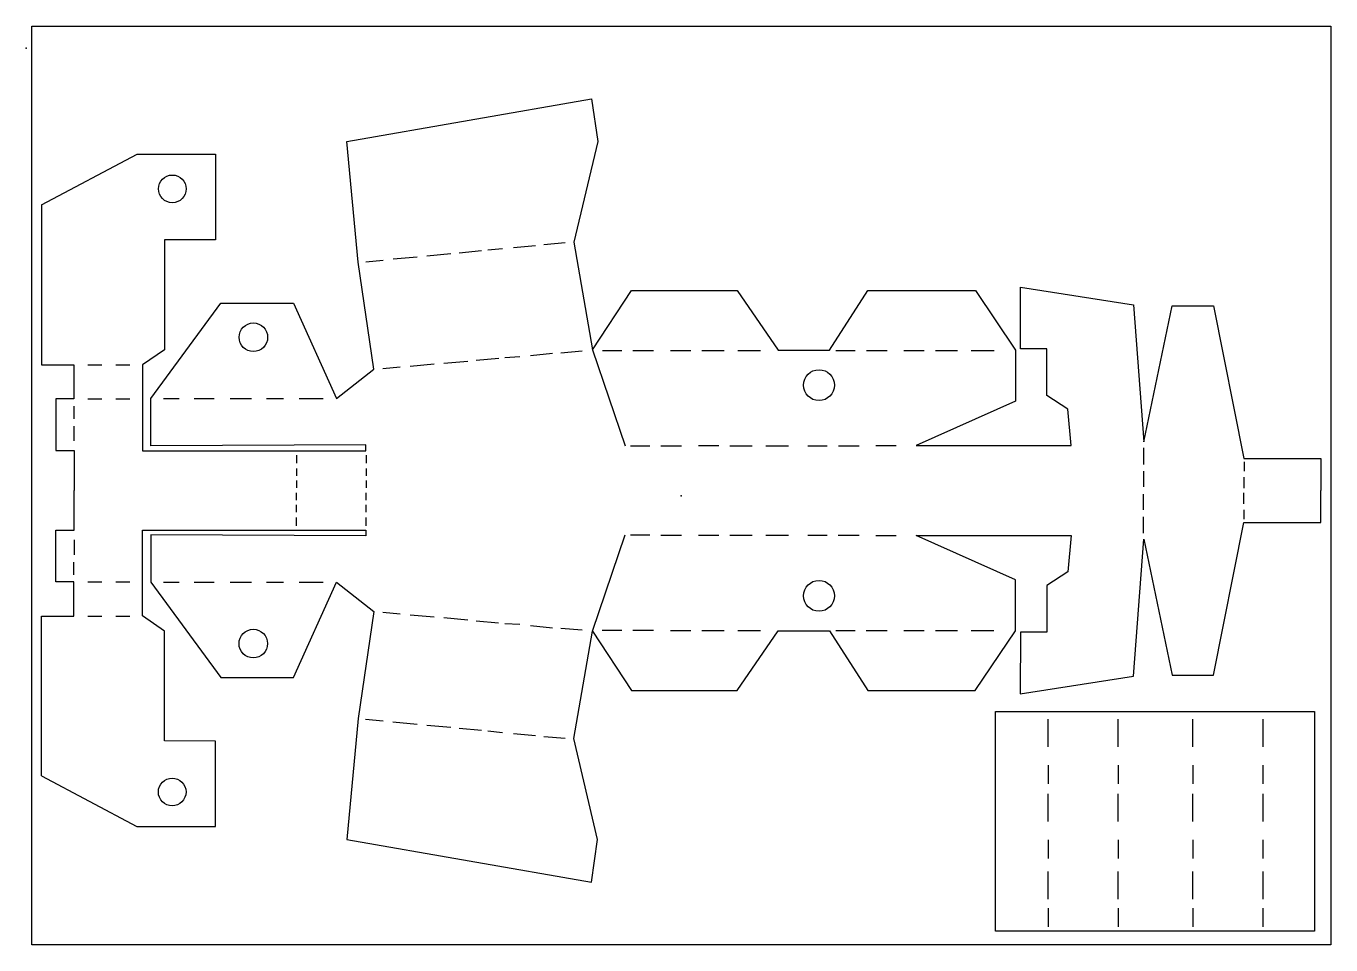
# Model space of a CAD drawing. Header units: millimetres. Extents: x -8 to 285, y -202 to 5.
import ezdxf

# ---------------------------------------------------------------- set-up
doc = ezdxf.new("R2010")
doc.units = ezdxf.units.MM
doc.layers.get('0').update_dxf_attribs({"linetype": 'CONTINUOUS'})

msp = doc.modelspace()

# ---------------------------------------------------------------- linework, layer by layer
for p, q in [((63.86, -21), (118.83, -11.4)), ((118.83, -11.4), (120.24, -21)), ((66.39, -48.13), (63.86, -21)), ((120.24, -21), (114.86, -43.67)), ((-4.8, -35.27), (16.69, -23.86)), ((16.69, -23.86), (34.32, -23.86)), ((34.32, -23.86), (34.32, -43.09)), ((-4.8, -35.27), (-4.8, -71.17)), ((34.32, -43.09), (22.85, -43.09)), ((22.85, -43.09), (22.85, -67.81)), ((108.14, -44.16), (112.95, -43.74)), ((114.86, -43.67), (119.06, -67.81)), ((74.24, -47.41), (79.66, -46.92)), ((81.84, -46.69), (87.21, -46.21)), ((89.1, -46), (94.13, -45.51)), ((95.54, -45.38), (98.86, -45.05)), ((101.3, -44.83), (106.26, -44.35)), ((69.92, -72.2), (66.39, -48.13)), ((68.09, -48.03), (72.01, -47.66)), ((119.06, -67.81), (127.84, -54.47)), ((127.84, -54.47), (151.59, -54.47)), ((151.59, -54.47), (160.83, -67.9)), ((172.35, -67.9), (180.99, -54.47)), ((180.99, -54.47), (205.12, -54.47)), ((205.12, -54.47), (214.17, -67.91)), ((215.25, -67.59), (215.25, -53.74)), ((215.25, -53.74), (240.69, -57.7)), ((19.77, -78.77), (35.55, -57.35)), ((35.55, -57.35), (51.88, -57.35)), ((51.88, -57.35), (61.51, -78.76)), ((240.69, -57.7), (242.96, -88.49)), ((242.96, -88.49), (249.4, -57.97)), ((249.4, -57.97), (258.65, -57.97)), ((258.65, -57.97), (265.46, -92.25)), ((22.85, -67.81), (17.92, -71.2)), ((85.66, -70.83), (91.02, -70.35)), ((92.92, -70.14), (97.98, -69.69)), ((99.36, -69.52), (102.75, -69.36)), ((105.12, -69.07), (110.08, -68.58)), ((111.95, -68.49), (116.76, -68.06)), ((119.06, -67.81), (126.42, -89.43)), ((121.28, -68), (125.65, -68)), ((128.14, -68), (132.81, -68)), ((136.59, -67.94), (141.15, -67.94)), ((143.66, -67.98), (148.65, -67.98)), ((151.71, -67.98), (156.84, -67.98)), ((160.83, -67.9), (172.35, -67.9)), ((173.76, -68), (178.13, -68)), ((180.62, -68), (185.29, -68)), ((189.07, -67.94), (193.63, -67.94)), ((196.14, -67.98), (201.13, -67.98)), ((204.19, -67.98), (209.32, -67.98)), ((214.17, -67.91), (214.17, -79.35)), ((221.19, -67.59), (215.25, -67.59)), ((221.19, -78.11), (221.19, -67.59)), ((-4.8, -71.17), (2.48, -71.17)), ((2.48, -71.17), (2.48, -78.86)), ((5.62, -71.17), (8.77, -71.17)), ((11.92, -71.17), (15.07, -71.17)), ((17.92, -71.2), (17.92, -90.5)), ((61.51, -78.76), (69.92, -72.2)), ((71.94, -72.03), (75.86, -71.66)), ((78.05, -71.48), (83.48, -71)), ((2.48, -78.86), (-1.54, -78.86)), ((-1.54, -78.86), (-1.54, -90.48)), ((5.62, -78.86), (8.77, -78.86)), ((11.92, -78.86), (15.07, -78.86)), ((19.77, -89.43), (19.77, -78.77)), ((22.64, -78.77), (26.18, -78.77)), ((29.56, -78.77), (34.04, -78.77)), ((37.6, -78.77), (42.43, -78.77)), ((45.82, -78.77), (49.62, -78.77)), ((53.17, -78.77), (58.53, -78.77)), ((225.92, -81.16), (221.19, -78.11)), ((2.48, -80.45), (2.48, -83.3)), ((214.17, -79.35), (191.84, -89.34)), ((226.65, -89.34), (225.92, -81.16)), ((2.55, -88.31), (2.55, -84.95)), ((-1.54, -90.48), (2.55, -90.48)), ((2.55, -90.48), (2.55, -99.4)), ((17.92, -90.5), (68.12, -90.5)), ((68.12, -89.19), (19.77, -89.43)), ((68.12, -90.5), (68.12, -89.19)), ((127.58, -89.41), (131.95, -89.41)), ((134.44, -89.41), (139.11, -89.41)), ((142.89, -89.36), (147.45, -89.36)), ((149.96, -89.4), (154.95, -89.4)), ((158.01, -89.4), (163.14, -89.4)), ((167.47, -89.41), (171.83, -89.41)), ((174.33, -89.41), (179, -89.41)), ((182.77, -89.36), (187.34, -89.36)), ((191.84, -89.34), (226.65, -89.34)), ((242.91, -89.85), (242.91, -93.56)), ((52.52, -91.46), (52.52, -93.33)), ((68.2, -91.46), (68.2, -93.33)), ((265.46, -92.25), (282.79, -92.25)), ((265.54, -93.02), (265.54, -95.1)), ((282.79, -92.25), (282.79, -99.44)), ((52.52, -94.52), (52.52, -96.15)), ((68.2, -94.52), (68.2, -96.15)), ((242.91, -95.1), (242.91, -98.64)), ((265.48, -96.47), (265.48, -98.94)), ((2.55, -108.33), (2.55, -99.4)), ((52.52, -97.21), (52.52, -98.87)), ((68.2, -97.21), (68.2, -98.87)), ((282.79, -106.64), (282.79, -99.44)), ((52.52, -101.61), (52.52, -99.95)), ((68.2, -101.62), (68.2, -99.95)), ((242.91, -103.78), (242.91, -100.24)), ((265.48, -102.41), (265.48, -99.95)), ((52.52, -104.3), (52.52, -102.68)), ((52.52, -107.36), (52.52, -105.5)), ((68.2, -104.31), (68.2, -102.68)), ((68.2, -107.36), (68.2, -105.5)), ((242.91, -109.03), (242.91, -105.32)), ((265.54, -105.87), (265.54, -103.79)), ((-1.55, -119.95), (-1.55, -108.33)), ((-1.55, -108.33), (2.55, -108.33)), ((17.91, -127.61), (17.92, -108.32)), ((17.92, -108.32), (68.11, -108.33)), ((68.11, -108.33), (68.11, -109.63)), ((258.64, -140.91), (265.46, -106.64)), ((265.46, -106.64), (282.79, -106.64)), ((2.55, -110.5), (2.54, -113.86)), ((68.11, -109.63), (19.77, -109.39)), ((19.77, -109.39), (19.77, -120.04)), ((119.05, -131.04), (126.42, -109.42)), ((127.58, -109.43), (131.94, -109.43)), ((134.44, -109.44), (139.11, -109.44)), ((142.89, -109.49), (147.45, -109.5)), ((149.96, -109.46), (154.94, -109.46)), ((158.01, -109.46), (163.14, -109.46)), ((167.46, -109.44), (171.83, -109.45)), ((174.32, -109.45), (178.99, -109.45)), ((182.77, -109.51), (187.33, -109.51)), ((214.16, -119.52), (191.83, -109.53)), ((191.83, -109.53), (226.65, -109.54)), ((226.65, -109.54), (225.91, -117.72)), ((240.68, -141.18), (242.96, -110.39)), ((242.96, -110.39), (249.39, -140.91)), ((2.47, -118.35), (2.47, -115.51)), ((2.47, -119.95), (-1.55, -119.95)), ((2.47, -127.64), (2.47, -119.95)), ((5.62, -119.95), (8.77, -119.95)), ((11.91, -119.95), (15.06, -119.96)), ((19.77, -120.04), (35.54, -141.47)), ((22.63, -120.04), (26.18, -120.05)), ((29.55, -120.05), (34.03, -120.05)), ((37.59, -120.05), (42.43, -120.05)), ((45.81, -120.05), (49.61, -120.05)), ((51.87, -141.48), (61.51, -120.06)), ((53.16, -120.05), (58.52, -120.05)), ((61.51, -120.06), (69.92, -126.63)), ((214.16, -130.96), (214.16, -119.52)), ((225.91, -117.72), (221.19, -120.76)), ((221.19, -120.76), (221.19, -131.28)), ((-4.82, -163.54), (-4.81, -127.64)), ((-4.81, -127.64), (2.47, -127.64)), ((5.62, -127.65), (8.77, -127.65)), ((11.91, -127.65), (15.06, -127.65)), ((22.85, -131.01), (17.91, -127.61)), ((69.92, -126.63), (66.37, -150.7)), ((71.93, -126.79), (75.86, -127.17)), ((78.05, -127.35), (83.47, -127.84)), ((85.65, -128), (91.01, -128.48)), ((92.91, -128.7), (97.97, -129.14)), ((22.84, -155.72), (22.85, -131.01)), ((99.35, -129.32), (102.74, -129.48)), ((105.11, -129.77), (110.07, -130.26)), ((111.95, -130.35), (116.76, -130.78)), ((114.84, -155.18), (119.05, -131.04)), ((119.05, -131.04), (127.82, -144.37)), ((121.27, -130.84), (125.64, -130.84)), ((128.13, -130.85), (132.8, -130.85)), ((136.58, -130.9), (141.14, -130.91)), ((143.65, -130.87), (148.64, -130.87)), ((151.58, -144.38), (160.82, -130.95)), ((151.7, -130.87), (156.83, -130.87)), ((160.82, -130.95), (172.34, -130.95)), ((172.34, -130.95), (180.98, -144.39)), ((173.76, -130.86), (178.12, -130.86)), ((180.61, -130.86), (185.28, -130.86)), ((189.06, -130.92), (193.62, -130.92)), ((196.13, -130.88), (201.12, -130.88)), ((204.18, -130.88), (209.31, -130.88)), ((205.11, -144.39), (214.16, -130.96)), ((215.24, -131.28), (215.23, -145.13)), ((221.19, -131.28), (215.24, -131.28)), ((35.54, -141.47), (51.87, -141.48)), ((215.23, -145.13), (240.68, -141.18)), ((249.39, -140.91), (258.64, -140.91)), ((127.82, -144.37), (151.58, -144.38)), ((180.98, -144.39), (205.11, -144.39)), ((66.37, -150.7), (63.84, -177.83)), ((68.08, -150.8), (72, -151.17)), ((74.22, -151.42), (79.65, -151.91)), ((81.83, -152.14), (87.19, -152.62)), ((221.43, -150.79), (221.43, -157.02)), ((237.18, -150.79), (237.18, -157.02)), ((253.97, -150.79), (253.97, -157.02)), ((269.71, -150.79), (269.71, -157.02)), ((89.08, -152.84), (94.12, -153.32)), ((95.53, -153.46), (98.84, -153.79)), ((101.29, -154), (106.25, -154.49)), ((108.12, -154.68), (112.93, -155.11)), ((120.22, -177.85), (114.84, -155.18)), ((34.3, -155.73), (22.84, -155.72)), ((34.29, -174.96), (34.3, -155.73)), ((221.49, -161.14), (221.49, -165.37)), ((237.23, -161.14), (237.23, -165.37)), ((254.03, -161.14), (254.03, -165.37)), ((269.77, -161.14), (269.77, -165.37)), ((-4.82, -163.54), (16.67, -174.95)), ((221.43, -167.58), (221.43, -173.82)), ((237.18, -167.58), (237.18, -173.82)), ((253.97, -167.58), (253.97, -173.82)), ((269.71, -167.58), (269.71, -173.82)), ((16.67, -174.95), (34.29, -174.96)), ((63.84, -177.83), (118.81, -187.44)), ((118.81, -187.44), (120.22, -177.85)), ((221.49, -177.94), (221.49, -182.16)), ((237.23, -177.94), (237.23, -182.16)), ((254.03, -177.94), (254.03, -182.16)), ((269.77, -177.94), (269.77, -182.16)), ((221.43, -185.05), (221.43, -191.28)), ((237.18, -185.05), (237.18, -191.28)), ((253.97, -185.05), (253.97, -191.28)), ((269.71, -185.05), (269.71, -191.28)), ((221.49, -193.26), (221.49, -197.48)), ((237.23, -193.26), (237.23, -197.48)), ((254.03, -193.26), (254.03, -197.48)), ((269.77, -193.26), (269.77, -197.48))]:
    msp.add_line(p, q)
for points in [[(-6.95, 4.91), (285.04, 4.91), (285.04, -201.54), (-6.95, -201.54)], [(209.68, -149.12), (281.37, -149.12), (281.37, -198.42), (209.68, -198.42)]]:
    msp.add_lwpolyline(points, close=True)
for centre, radius in [((24.63, -31.66), 3.11), ((42.84, -65), 3.21), ((169.98, -75.76), 3.47), ((169.98, -123.1), 3.47), ((42.82, -133.83), 3.21), ((24.59, -167.17), 3.11)]:
    msp.add_circle(centre, radius)
for p in [(-8.25, -0.06), (139, -100.6)]:
    msp.add_point(p)

doc.saveas('drawing.dxf')
